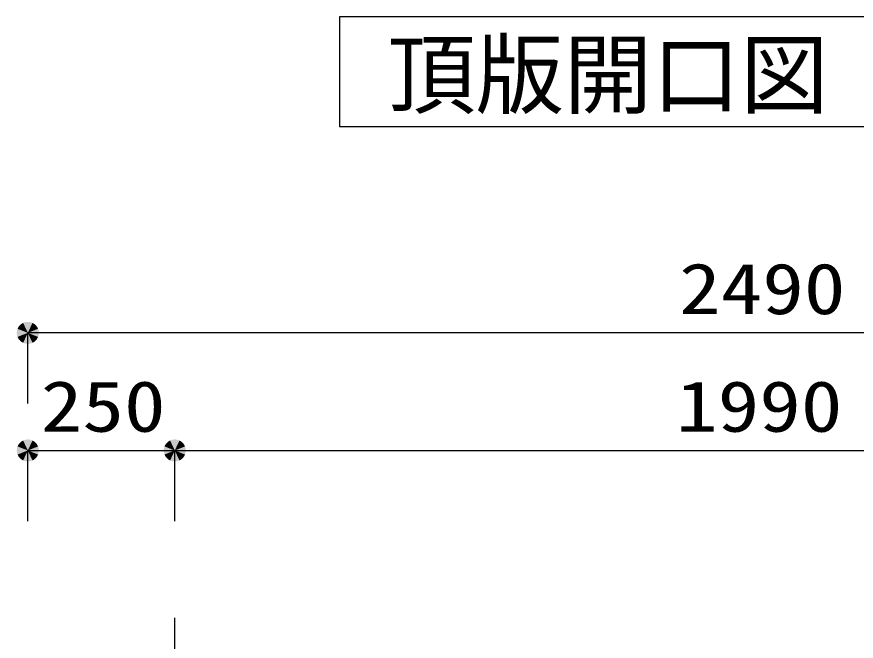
# Model space of a CAD drawing. Units: millimetres, scale not verified. Extents: x -8093 to 8093, y -5792 to 5792.
# Drawn here: x -6389 to -4961, y 1522 to 2584 of the extents above; entities that cross this region are included whole.
import ezdxf
from ezdxf.enums import TextEntityAlignment as Align

# ---------------------------------------------------------------- set-up
doc = ezdxf.new("R2010")
doc.units = ezdxf.units.MM
doc.header["$LTSCALE"] = 30
doc.linetypes.add('CHAIN1', pattern=[8, 5, -1, 1, -1])
for name, color, linetype, lineweight in [('0-1_00クル-フ-0躯体', 3, 'Continuous', 25), ('0-3_00クル-フ-1機器', 2, 'Continuous', 25), ('0-4_00クル-フ-6寸法', 132, 'Continuous', 25)]:
    doc.layers.add(name, color=color, linetype=linetype, lineweight=lineweight)
doc.styles.add('ＭＳ ゴシック', font='')
doc.styles.get('ＭＳ ゴシック').set_extended_font_data('MS Gothic')

msp = doc.modelspace()

# ---------------------------------------------------------------- linework, layer by layer
at = {"layer": '0-1_00クル-フ-0躯体'}
msp.add_lwpolyline([(-3810.64, 2397.9), (-3810.64, 2584.21), (-5839.97, 2584.21), (-5839.97, 2397.9)], close=True, dxfattribs=at)
at = {"layer": '0-3_00クル-フ-1機器', "linetype": 'CHAIN1'}
msp.add_line((-6120.41, 1172), (-6120.41, 1572), dxfattribs=at)
at = {"layer": '0-4_00クル-フ-6寸法', "color": 4}
for p, q in [((-6370.41, 1926.74), (-6370.41, 2046.74)), ((-3880.41, 2046.74), (-6370.41, 2046.74)), ((-6370.41, 1726.74), (-6370.41, 1846.74)), ((-6370.41, 1846.74), (-6120.41, 1846.74)), ((-6120.41, 1726.74), (-6120.41, 1846.74)), ((-6120.41, 1726.74), (-6120.41, 1846.74)), ((-6120.41, 1846.74), (-4130.41, 1846.74))]:
    msp.add_line(p, q, dxfattribs=at)
at = {"layer": '0-4_00クル-フ-6寸法'}
for points in [[(-6370.41, 2046.74), (-6386.84, 2055.77), (-6385.58, 2057.76)], [(-6370.41, 2046.74), (-6385.58, 2057.76), (-6384.07, 2059.57)], [(-6370.41, 2046.74), (-6384.07, 2059.57), (-6382.36, 2061.19)], [(-6370.41, 2046.74), (-6382.36, 2061.19), (-6380.45, 2062.57)], [(-6370.41, 2046.74), (-6380.45, 2062.57), (-6378.39, 2063.7)], [(-6370.41, 2046.74), (-6378.39, 2063.7), (-6376.2, 2064.57)], [(-6370.41, 2046.74), (-6376.2, 2064.57), (-6373.92, 2065.16)], [(-6370.41, 2046.74), (-6373.92, 2065.16), (-6371.58, 2065.45)], [(-6370.41, 2046.74), (-6371.58, 2065.45), (-6369.23, 2065.45)], [(-6370.41, 2046.74), (-6369.23, 2065.45), (-6366.89, 2065.16)], [(-6370.41, 2046.74), (-6366.89, 2065.16), (-6364.61, 2064.57)], [(-6370.41, 2046.74), (-6364.61, 2064.57), (-6362.42, 2063.7)], [(-6370.41, 2046.74), (-6362.42, 2063.7), (-6360.36, 2062.57)], [(-6370.41, 2046.74), (-6360.36, 2062.57), (-6358.45, 2061.19)], [(-6370.41, 2046.74), (-6358.45, 2061.19), (-6356.74, 2059.57)], [(-6370.41, 2046.74), (-6356.74, 2059.57), (-6355.24, 2057.76)], [(-6370.41, 2046.74), (-6355.24, 2057.76), (-6353.98, 2055.77)], [(-6370.41, 2046.74), (-6389.16, 2046.74), (-6389.01, 2049.09)], [(-6370.41, 2046.74), (-6389.01, 2044.39), (-6389.16, 2046.74)], [(-6370.41, 2046.74), (-6389.01, 2049.09), (-6388.57, 2051.4)], [(-6370.41, 2046.74), (-6388.57, 2042.08), (-6389.01, 2044.39)], [(-6370.41, 2046.74), (-6388.57, 2051.4), (-6387.84, 2053.64)], [(-6370.41, 2046.74), (-6387.84, 2039.84), (-6388.57, 2042.08)], [(-6370.41, 2046.74), (-6387.84, 2053.64), (-6386.84, 2055.77)], [(-6370.41, 2046.74), (-6386.84, 2037.71), (-6387.84, 2039.84)], [(-6370.41, 2046.74), (-6385.58, 2035.72), (-6386.84, 2037.71)], [(-6370.41, 2046.74), (-6384.07, 2033.9), (-6385.58, 2035.72)], [(-6370.41, 2046.74), (-6382.36, 2032.29), (-6384.07, 2033.9)], [(-6370.41, 2046.74), (-6380.45, 2030.91), (-6382.36, 2032.29)], [(-6370.41, 2046.74), (-6378.39, 2029.77), (-6380.45, 2030.91)], [(-6370.41, 2046.74), (-6376.2, 2028.91), (-6378.39, 2029.77)], [(-6370.41, 2046.74), (-6373.92, 2028.32), (-6376.2, 2028.91)], [(-6370.41, 2046.74), (-6371.58, 2028.03), (-6373.92, 2028.32)], [(-6370.41, 2046.74), (-6369.23, 2028.03), (-6371.58, 2028.03)], [(-6370.41, 2046.74), (-6353.98, 2055.77), (-6352.97, 2053.64)], [(-6370.41, 2046.74), (-6352.97, 2053.64), (-6352.25, 2051.4)], [(-6370.41, 2046.74), (-6352.25, 2051.4), (-6351.8, 2049.09)], [(-6370.41, 2046.74), (-6351.8, 2049.09), (-6351.66, 2046.74)], [(-6370.41, 2046.74), (-6366.89, 2028.32), (-6369.23, 2028.03)], [(-6370.41, 2046.74), (-6364.61, 2028.91), (-6366.89, 2028.32)], [(-6370.41, 2046.74), (-6362.42, 2029.77), (-6364.61, 2028.91)], [(-6370.41, 2046.74), (-6360.36, 2030.91), (-6362.42, 2029.77)], [(-6370.41, 2046.74), (-6358.45, 2032.29), (-6360.36, 2030.91)], [(-6370.41, 2046.74), (-6356.74, 2033.9), (-6358.45, 2032.29)], [(-6370.41, 2046.74), (-6355.24, 2035.72), (-6356.74, 2033.9)], [(-6370.41, 2046.74), (-6353.98, 2037.71), (-6355.24, 2035.72)], [(-6370.41, 2046.74), (-6352.97, 2039.84), (-6353.98, 2037.71)], [(-6370.41, 2046.74), (-6352.25, 2042.08), (-6352.97, 2039.84)], [(-6370.41, 2046.74), (-6351.8, 2044.39), (-6352.25, 2042.08)], [(-6370.41, 2046.74), (-6351.66, 2046.74), (-6351.8, 2044.39)], [(-6370.41, 1846.74), (-6386.84, 1855.77), (-6385.58, 1857.76)], [(-6370.41, 1846.74), (-6385.58, 1857.76), (-6384.07, 1859.57)], [(-6370.41, 1846.74), (-6384.07, 1859.57), (-6382.36, 1861.19)], [(-6370.41, 1846.74), (-6382.36, 1861.19), (-6380.45, 1862.57)], [(-6370.41, 1846.74), (-6380.45, 1862.57), (-6378.39, 1863.7)], [(-6370.41, 1846.74), (-6378.39, 1863.7), (-6376.2, 1864.57)], [(-6370.41, 1846.74), (-6376.2, 1864.57), (-6373.92, 1865.16)], [(-6370.41, 1846.74), (-6373.92, 1865.16), (-6371.58, 1865.45)], [(-6370.41, 1846.74), (-6371.58, 1865.45), (-6369.23, 1865.45)], [(-6370.41, 1846.74), (-6369.23, 1865.45), (-6366.89, 1865.16)], [(-6370.41, 1846.74), (-6366.89, 1865.16), (-6364.61, 1864.57)], [(-6370.41, 1846.74), (-6364.61, 1864.57), (-6362.42, 1863.7)], [(-6370.41, 1846.74), (-6362.42, 1863.7), (-6360.36, 1862.57)], [(-6370.41, 1846.74), (-6360.36, 1862.57), (-6358.45, 1861.19)], [(-6370.41, 1846.74), (-6358.45, 1861.19), (-6356.74, 1859.57)], [(-6370.41, 1846.74), (-6356.74, 1859.57), (-6355.24, 1857.76)], [(-6370.41, 1846.74), (-6355.24, 1857.76), (-6353.98, 1855.77)], [(-6120.41, 1846.74), (-6136.84, 1855.77), (-6135.58, 1857.76)], [(-6120.41, 1846.74), (-6136.84, 1855.77), (-6135.58, 1857.76)], [(-6120.41, 1846.74), (-6135.58, 1857.76), (-6134.07, 1859.57)], [(-6120.41, 1846.74), (-6135.58, 1857.76), (-6134.07, 1859.57)], [(-6120.41, 1846.74), (-6134.07, 1859.57), (-6132.36, 1861.19)], [(-6120.41, 1846.74), (-6134.07, 1859.57), (-6132.36, 1861.19)], [(-6120.41, 1846.74), (-6132.36, 1861.19), (-6130.45, 1862.57)], [(-6120.41, 1846.74), (-6132.36, 1861.19), (-6130.45, 1862.57)], [(-6120.41, 1846.74), (-6130.45, 1862.57), (-6128.39, 1863.7)], [(-6120.41, 1846.74), (-6130.45, 1862.57), (-6128.39, 1863.7)], [(-6120.41, 1846.74), (-6128.39, 1863.7), (-6126.2, 1864.57)], [(-6120.41, 1846.74), (-6128.39, 1863.7), (-6126.2, 1864.57)], [(-6120.41, 1846.74), (-6126.2, 1864.57), (-6123.92, 1865.16)], [(-6120.41, 1846.74), (-6126.2, 1864.57), (-6123.92, 1865.16)], [(-6120.41, 1846.74), (-6123.92, 1865.16), (-6121.58, 1865.45)], [(-6120.41, 1846.74), (-6123.92, 1865.16), (-6121.58, 1865.45)], [(-6120.41, 1846.74), (-6121.58, 1865.45), (-6119.23, 1865.45)], [(-6120.41, 1846.74), (-6121.58, 1865.45), (-6119.23, 1865.45)], [(-6120.41, 1846.74), (-6119.23, 1865.45), (-6116.89, 1865.16)], [(-6120.41, 1846.74), (-6119.23, 1865.45), (-6116.89, 1865.16)], [(-6120.41, 1846.74), (-6116.89, 1865.16), (-6114.61, 1864.57)], [(-6120.41, 1846.74), (-6116.89, 1865.16), (-6114.61, 1864.57)], [(-6120.41, 1846.74), (-6114.61, 1864.57), (-6112.42, 1863.7)], [(-6120.41, 1846.74), (-6114.61, 1864.57), (-6112.42, 1863.7)], [(-6120.41, 1846.74), (-6112.42, 1863.7), (-6110.36, 1862.57)], [(-6120.41, 1846.74), (-6112.42, 1863.7), (-6110.36, 1862.57)], [(-6120.41, 1846.74), (-6110.36, 1862.57), (-6108.45, 1861.19)], [(-6120.41, 1846.74), (-6110.36, 1862.57), (-6108.45, 1861.19)], [(-6120.41, 1846.74), (-6108.45, 1861.19), (-6106.74, 1859.57)], [(-6120.41, 1846.74), (-6108.45, 1861.19), (-6106.74, 1859.57)], [(-6120.41, 1846.74), (-6106.74, 1859.57), (-6105.24, 1857.76)], [(-6120.41, 1846.74), (-6106.74, 1859.57), (-6105.24, 1857.76)], [(-6120.41, 1846.74), (-6105.24, 1857.76), (-6103.98, 1855.77)], [(-6120.41, 1846.74), (-6105.24, 1857.76), (-6103.98, 1855.77)], [(-6370.41, 1846.74), (-6389.16, 1846.74), (-6389.01, 1849.09)], [(-6370.41, 1846.74), (-6389.01, 1844.39), (-6389.16, 1846.74)], [(-6370.41, 1846.74), (-6389.01, 1849.09), (-6388.57, 1851.4)], [(-6370.41, 1846.74), (-6388.57, 1842.08), (-6389.01, 1844.39)], [(-6370.41, 1846.74), (-6388.57, 1851.4), (-6387.84, 1853.64)], [(-6370.41, 1846.74), (-6387.84, 1839.84), (-6388.57, 1842.08)], [(-6370.41, 1846.74), (-6387.84, 1853.64), (-6386.84, 1855.77)], [(-6370.41, 1846.74), (-6386.84, 1837.71), (-6387.84, 1839.84)], [(-6370.41, 1846.74), (-6385.58, 1835.72), (-6386.84, 1837.71)], [(-6370.41, 1846.74), (-6384.07, 1833.9), (-6385.58, 1835.72)], [(-6370.41, 1846.74), (-6382.36, 1832.29), (-6384.07, 1833.9)], [(-6370.41, 1846.74), (-6380.45, 1830.91), (-6382.36, 1832.29)], [(-6370.41, 1846.74), (-6378.39, 1829.77), (-6380.45, 1830.91)], [(-6370.41, 1846.74), (-6376.2, 1828.91), (-6378.39, 1829.77)], [(-6370.41, 1846.74), (-6373.92, 1828.32), (-6376.2, 1828.91)], [(-6370.41, 1846.74), (-6371.58, 1828.03), (-6373.92, 1828.32)], [(-6370.41, 1846.74), (-6369.23, 1828.03), (-6371.58, 1828.03)], [(-6370.41, 1846.74), (-6353.98, 1855.77), (-6352.97, 1853.64)], [(-6370.41, 1846.74), (-6352.97, 1853.64), (-6352.25, 1851.4)], [(-6370.41, 1846.74), (-6352.25, 1851.4), (-6351.8, 1849.09)], [(-6370.41, 1846.74), (-6351.8, 1849.09), (-6351.66, 1846.74)], [(-6370.41, 1846.74), (-6366.89, 1828.32), (-6369.23, 1828.03)], [(-6370.41, 1846.74), (-6364.61, 1828.91), (-6366.89, 1828.32)], [(-6370.41, 1846.74), (-6362.42, 1829.77), (-6364.61, 1828.91)], [(-6370.41, 1846.74), (-6360.36, 1830.91), (-6362.42, 1829.77)], [(-6370.41, 1846.74), (-6358.45, 1832.29), (-6360.36, 1830.91)], [(-6370.41, 1846.74), (-6356.74, 1833.9), (-6358.45, 1832.29)], [(-6370.41, 1846.74), (-6355.24, 1835.72), (-6356.74, 1833.9)], [(-6370.41, 1846.74), (-6353.98, 1837.71), (-6355.24, 1835.72)], [(-6370.41, 1846.74), (-6352.97, 1839.84), (-6353.98, 1837.71)], [(-6370.41, 1846.74), (-6352.25, 1842.08), (-6352.97, 1839.84)], [(-6370.41, 1846.74), (-6351.8, 1844.39), (-6352.25, 1842.08)], [(-6370.41, 1846.74), (-6351.66, 1846.74), (-6351.8, 1844.39)], [(-6120.41, 1846.74), (-6139.16, 1846.74), (-6139.01, 1849.09)], [(-6120.41, 1846.74), (-6139.16, 1846.74), (-6139.01, 1849.09)], [(-6120.41, 1846.74), (-6139.01, 1844.39), (-6139.16, 1846.74)], [(-6120.41, 1846.74), (-6139.01, 1844.39), (-6139.16, 1846.74)], [(-6120.41, 1846.74), (-6139.01, 1849.09), (-6138.57, 1851.4)], [(-6120.41, 1846.74), (-6139.01, 1849.09), (-6138.57, 1851.4)], [(-6120.41, 1846.74), (-6138.57, 1842.08), (-6139.01, 1844.39)], [(-6120.41, 1846.74), (-6138.57, 1842.08), (-6139.01, 1844.39)], [(-6120.41, 1846.74), (-6138.57, 1851.4), (-6137.84, 1853.64)], [(-6120.41, 1846.74), (-6138.57, 1851.4), (-6137.84, 1853.64)], [(-6120.41, 1846.74), (-6137.84, 1839.84), (-6138.57, 1842.08)], [(-6120.41, 1846.74), (-6137.84, 1839.84), (-6138.57, 1842.08)], [(-6120.41, 1846.74), (-6137.84, 1853.64), (-6136.84, 1855.77)], [(-6120.41, 1846.74), (-6137.84, 1853.64), (-6136.84, 1855.77)], [(-6120.41, 1846.74), (-6136.84, 1837.71), (-6137.84, 1839.84)], [(-6120.41, 1846.74), (-6136.84, 1837.71), (-6137.84, 1839.84)], [(-6120.41, 1846.74), (-6135.58, 1835.72), (-6136.84, 1837.71)], [(-6120.41, 1846.74), (-6135.58, 1835.72), (-6136.84, 1837.71)], [(-6120.41, 1846.74), (-6134.07, 1833.9), (-6135.58, 1835.72)], [(-6120.41, 1846.74), (-6134.07, 1833.9), (-6135.58, 1835.72)], [(-6120.41, 1846.74), (-6132.36, 1832.29), (-6134.07, 1833.9)], [(-6120.41, 1846.74), (-6132.36, 1832.29), (-6134.07, 1833.9)], [(-6120.41, 1846.74), (-6130.45, 1830.91), (-6132.36, 1832.29)], [(-6120.41, 1846.74), (-6130.45, 1830.91), (-6132.36, 1832.29)], [(-6120.41, 1846.74), (-6128.39, 1829.77), (-6130.45, 1830.91)], [(-6120.41, 1846.74), (-6128.39, 1829.77), (-6130.45, 1830.91)], [(-6120.41, 1846.74), (-6126.2, 1828.91), (-6128.39, 1829.77)], [(-6120.41, 1846.74), (-6126.2, 1828.91), (-6128.39, 1829.77)], [(-6120.41, 1846.74), (-6123.92, 1828.32), (-6126.2, 1828.91)], [(-6120.41, 1846.74), (-6123.92, 1828.32), (-6126.2, 1828.91)], [(-6120.41, 1846.74), (-6121.58, 1828.03), (-6123.92, 1828.32)], [(-6120.41, 1846.74), (-6121.58, 1828.03), (-6123.92, 1828.32)], [(-6120.41, 1846.74), (-6119.23, 1828.03), (-6121.58, 1828.03)], [(-6120.41, 1846.74), (-6119.23, 1828.03), (-6121.58, 1828.03)], [(-6120.41, 1846.74), (-6103.98, 1855.77), (-6102.97, 1853.64)], [(-6120.41, 1846.74), (-6103.98, 1855.77), (-6102.97, 1853.64)], [(-6120.41, 1846.74), (-6102.97, 1853.64), (-6102.25, 1851.4)], [(-6120.41, 1846.74), (-6102.97, 1853.64), (-6102.25, 1851.4)], [(-6120.41, 1846.74), (-6102.25, 1851.4), (-6101.8, 1849.09)], [(-6120.41, 1846.74), (-6102.25, 1851.4), (-6101.8, 1849.09)], [(-6120.41, 1846.74), (-6101.8, 1849.09), (-6101.66, 1846.74)], [(-6120.41, 1846.74), (-6101.8, 1849.09), (-6101.66, 1846.74)], [(-6120.41, 1846.74), (-6116.89, 1828.32), (-6119.23, 1828.03)], [(-6120.41, 1846.74), (-6114.61, 1828.91), (-6116.89, 1828.32)], [(-6120.41, 1846.74), (-6112.42, 1829.77), (-6114.61, 1828.91)], [(-6120.41, 1846.74), (-6110.36, 1830.91), (-6112.42, 1829.77)], [(-6120.41, 1846.74), (-6108.45, 1832.29), (-6110.36, 1830.91)], [(-6120.41, 1846.74), (-6106.74, 1833.9), (-6108.45, 1832.29)], [(-6120.41, 1846.74), (-6105.24, 1835.72), (-6106.74, 1833.9)], [(-6120.41, 1846.74), (-6103.98, 1837.71), (-6105.24, 1835.72)], [(-6120.41, 1846.74), (-6102.97, 1839.84), (-6103.98, 1837.71)], [(-6120.41, 1846.74), (-6102.25, 1842.08), (-6102.97, 1839.84)], [(-6120.41, 1846.74), (-6101.8, 1844.39), (-6102.25, 1842.08)], [(-6120.41, 1846.74), (-6101.66, 1846.74), (-6101.8, 1844.39)], [(-6120.41, 1846.74), (-6116.89, 1828.32), (-6119.23, 1828.03)], [(-6120.41, 1846.74), (-6114.61, 1828.91), (-6116.89, 1828.32)], [(-6120.41, 1846.74), (-6112.42, 1829.77), (-6114.61, 1828.91)], [(-6120.41, 1846.74), (-6110.36, 1830.91), (-6112.42, 1829.77)], [(-6120.41, 1846.74), (-6108.45, 1832.29), (-6110.36, 1830.91)], [(-6120.41, 1846.74), (-6106.74, 1833.9), (-6108.45, 1832.29)], [(-6120.41, 1846.74), (-6105.24, 1835.72), (-6106.74, 1833.9)], [(-6120.41, 1846.74), (-6103.98, 1837.71), (-6105.24, 1835.72)], [(-6120.41, 1846.74), (-6102.97, 1839.84), (-6103.98, 1837.71)], [(-6120.41, 1846.74), (-6102.25, 1842.08), (-6102.97, 1839.84)], [(-6120.41, 1846.74), (-6101.8, 1844.39), (-6102.25, 1842.08)], [(-6120.41, 1846.74), (-6101.66, 1846.74), (-6101.8, 1844.39)]]:
    msp.add_solid(points, dxfattribs=at)

# ---------------------------------------------------------------- texts
at = {"layer": '0-1_00クル-フ-0躯体', "color": 4, "style": 'ＭＳ ゴシック'}
msp.add_text('頂版開口図', height=110, dxfattribs=at).set_placement((-5758.73, 2397.93), align=Align.BOTTOM_LEFT)
at = {"layer": '0-4_00クル-フ-6寸法', "color": 3, "style": 'ＭＳ ゴシック', "width": 1.2}
for s, p in [('2490', (-5262.55, 2052.58)), ('250', (-6348.26, 1852.58)), ('1990', (-5267.69, 1852.58))]:
    msp.add_text(s, height=86.66, dxfattribs=at).set_placement(p, align=Align.BOTTOM_LEFT)

doc.saveas('drawing.dxf')
